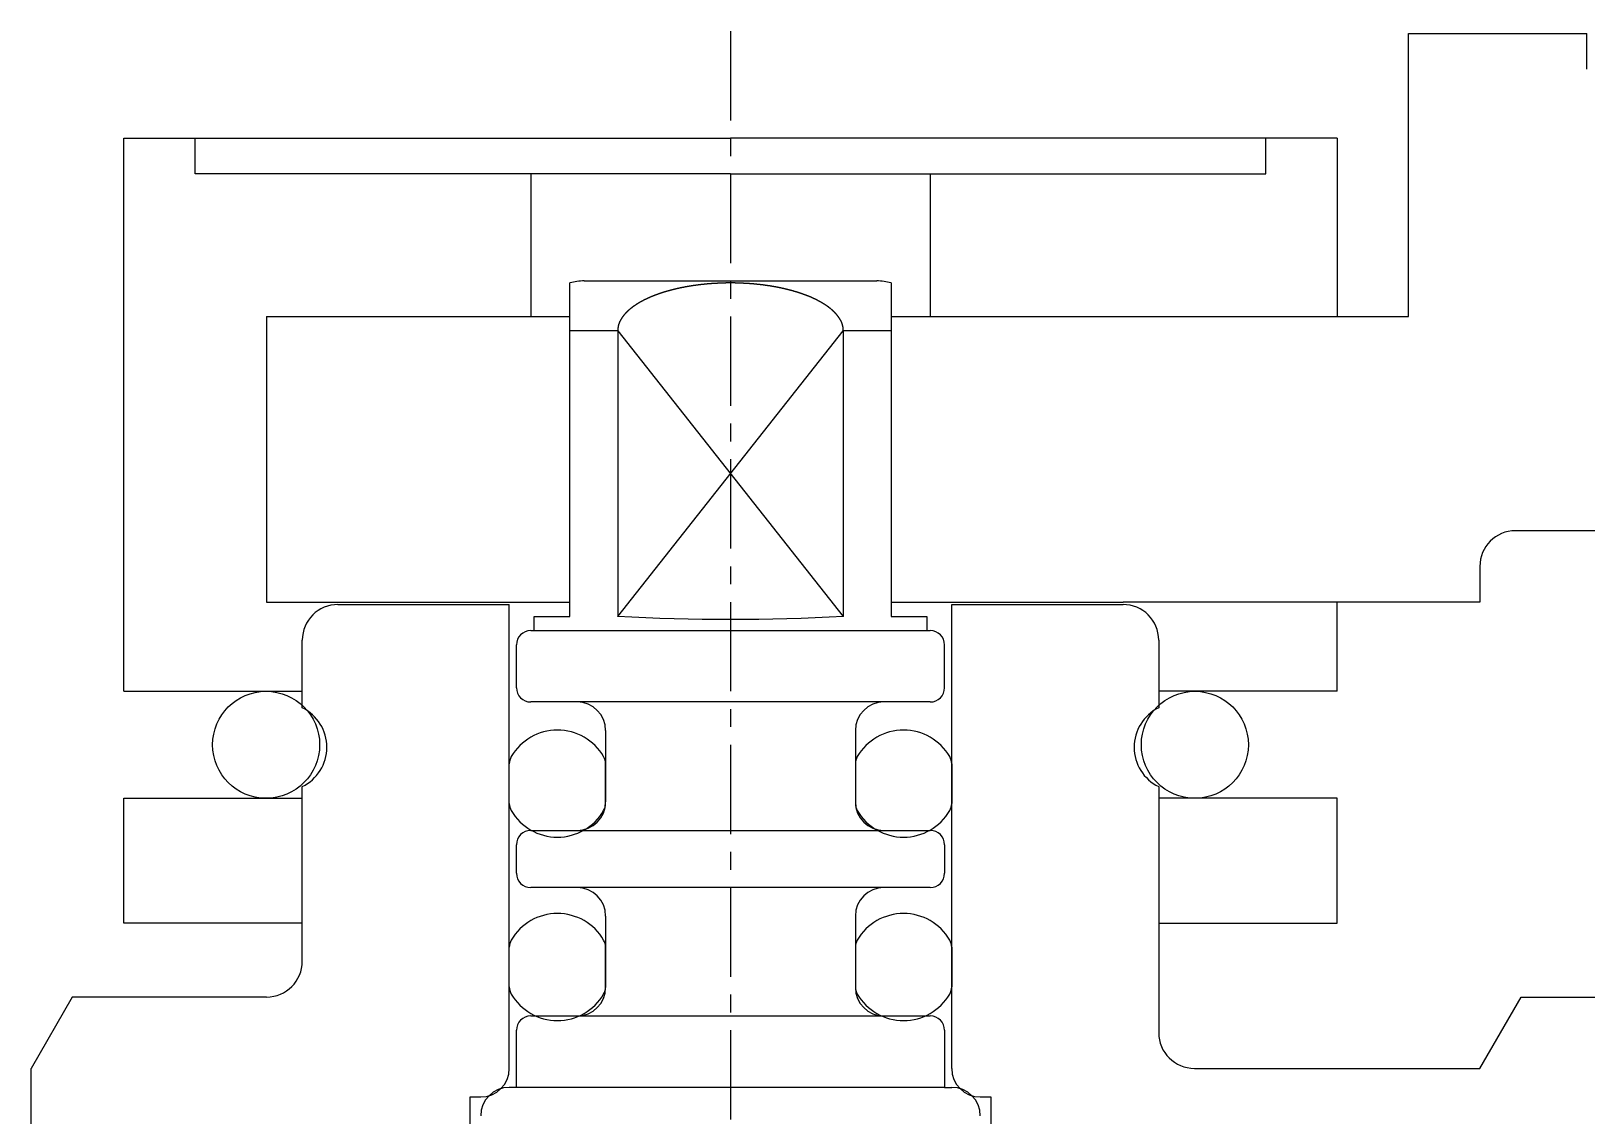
# Model space of a CAD drawing. Extents: x 123 to 185, y 94 to 233.
# Drawn here: x 142.53 to 164.33, y 160.69 to 175.89 of the extents above; entities that cross this region are included whole.
import ezdxf

# ---------------------------------------------------------------- set-up
doc = ezdxf.new("R2010")
doc.units = 0
doc.linetypes.add('CENTER', pattern=[2, 1.25, -0.25, 0.25, -0.25])
doc.layers.get('0').update_dxf_attribs({"linetype": 'CONTINUOUS'})
doc.layers.add('CENTER', color=1, linetype='CENTER')

msp = doc.modelspace()

# ---------------------------------------------------------------- linework, layer by layer
at = {"color": 7, "linetype": 'CONTINUOUS'}
for p, q in [((161.831, 171.89), (161.831, 175.856)), ((161.831, 175.856), (164.331, 175.856)), ((164.331, 175.356), (164.331, 175.856)), ((143.831, 166.64), (143.831, 174.39)), ((143.831, 174.39), (152.331, 174.39)), ((144.831, 173.89), (144.831, 174.39)), ((160.831, 174.39), (152.331, 174.39)), ((159.831, 173.89), (159.831, 174.39)), ((160.831, 174.39), (160.831, 171.89)), ((152.331, 173.89), (144.831, 173.89)), ((149.531, 173.89), (149.531, 171.89)), ((152.331, 173.89), (159.831, 173.89)), ((155.131, 173.89), (155.131, 171.89)), ((150.081, 171.69), (150.081, 172.361)), ((150.281, 172.39), (154.381, 172.39)), ((154.581, 172.361), (154.581, 171.69)), ((145.831, 171.89), (145.831, 167.89)), ((145.831, 171.89), (150.081, 171.89)), ((154.581, 171.89), (161.831, 171.89)), ((150.081, 167.69), (150.081, 171.69)), ((150.75, 171.69), (150.081, 171.69)), ((150.75, 171.69), (153.912, 167.69)), ((150.75, 167.69), (153.912, 171.69)), ((150.75, 171.69), (150.75, 167.69)), ((153.912, 171.69), (153.912, 167.69)), ((154.581, 171.69), (153.912, 171.69)), ((154.581, 171.69), (154.581, 167.69)), ((177.331, 168.89), (163.331, 168.89)), ((162.831, 168.39), (162.831, 167.89)), ((145.831, 167.89), (146.831, 167.89)), ((146.831, 167.89), (150.081, 167.89)), ((154.581, 167.89), (157.831, 167.89)), ((162.831, 167.89), (157.831, 167.89)), ((160.831, 166.64), (160.831, 167.89)), ((146.831, 167.856), (149.231, 167.856)), ((149.231, 161.356), (149.231, 167.856)), ((149.581, 167.69), (150.081, 167.69)), ((149.581, 167.49), (149.581, 167.69)), ((154.581, 167.69), (155.081, 167.69)), ((155.081, 167.69), (155.081, 167.49)), ((155.431, 161.356), (155.431, 167.856)), ((155.431, 167.856), (157.831, 167.856)), ((149.531, 167.49), (150.347, 167.49)), ((150.347, 167.49), (154.315, 167.49)), ((154.315, 167.49), (155.081, 167.49)), ((155.081, 167.49), (155.131, 167.49)), ((146.331, 166.408), (146.331, 167.356)), ((149.331, 166.69), (149.331, 167.29)), ((155.331, 166.69), (155.331, 167.29)), ((158.331, 167.356), (158.331, 166.408)), ((143.831, 166.64), (146.331, 166.64)), ((160.831, 166.64), (158.331, 166.64)), ((150.181, 166.49), (149.531, 166.49)), ((154.481, 166.49), (150.181, 166.49)), ((155.131, 166.49), (154.481, 166.49)), ((150.581, 166.09), (150.581, 165.09)), ((154.081, 166.09), (154.081, 165.09)), ((149.231, 165.068), (149.231, 165.623)), ((150.581, 165.068), (150.581, 165.623)), ((154.081, 165.623), (154.081, 165.068)), ((155.431, 165.623), (155.431, 165.068)), ((146.331, 162.856), (146.331, 165.303)), ((158.331, 165.303), (158.331, 161.856)), ((143.831, 163.39), (143.831, 165.14)), ((143.831, 165.14), (146.331, 165.14)), ((160.831, 165.14), (158.331, 165.14)), ((160.831, 163.39), (160.831, 165.14)), ((149.531, 164.69), (150.181, 164.69)), ((150.181, 164.69), (154.481, 164.69)), ((154.481, 164.69), (155.131, 164.69)), ((149.331, 164.09), (149.331, 164.49)), ((155.331, 164.49), (155.331, 164.09)), ((150.181, 163.89), (149.531, 163.89)), ((154.481, 163.89), (150.181, 163.89)), ((155.131, 163.89), (154.481, 163.89)), ((146.331, 163.39), (143.831, 163.39)), ((150.581, 163.49), (150.581, 162.49)), ((154.081, 163.49), (154.081, 162.49)), ((158.331, 163.39), (160.831, 163.39)), ((149.231, 162.498), (149.231, 163.053)), ((150.581, 162.498), (150.581, 163.053)), ((154.081, 163.053), (154.081, 162.498)), ((155.431, 163.053), (155.431, 162.498)), ((143.108, 162.356), (142.531, 161.356)), ((145.831, 162.356), (143.108, 162.356)), ((162.831, 161.356), (163.408, 162.356)), ((163.408, 162.356), (167.531, 162.356)), ((149.531, 162.09), (150.181, 162.09)), ((150.181, 162.09), (154.481, 162.09)), ((154.481, 162.09), (155.131, 162.09)), ((149.331, 161.09), (149.331, 161.89)), ((155.331, 161.89), (155.331, 161.09)), ((142.531, 159.362), (142.531, 161.356)), ((158.831, 161.356), (162.831, 161.356)), ((148.681, 157.856), (148.681, 160.956)), ((148.681, 160.956), (148.831, 160.956)), ((149.331, 161.09), (149.231, 161.09)), ((155.331, 161.09), (149.331, 161.09)), ((155.331, 161.09), (155.431, 161.09)), ((155.831, 160.956), (155.981, 160.956)), ((155.981, 160.956), (155.981, 157.856))]:
    msp.add_line(p, q, dxfattribs=at)
at = {"color": 7}
msp.add_polyline3d([(153.913, 171.69, 0), (153.913, 171.693, 0), (153.912, 171.696, 0), (153.912, 171.698, 0), (153.912, 171.701, 0), (153.912, 171.704, 0), (153.912, 171.706, 0), (153.912, 171.709, 0), (153.912, 171.712, 0), (153.912, 171.714, 0), (153.912, 171.717, 0), (153.911, 171.72, 0), (153.911, 171.722, 0), (153.911, 171.725, 0), (153.911, 171.728, 0), (153.91, 171.73, 0), (153.91, 171.733, 0), (153.909, 171.736, 0), (153.909, 171.738, 0), (153.908, 171.741, 0), (153.908, 171.743, 0), (153.907, 171.746, 0), (153.906, 171.749, 0), (153.906, 171.751, 0), (153.905, 171.754, 0), (153.905, 171.757, 0), (153.904, 171.759, 0), (153.904, 171.762, 0), (153.903, 171.764, 0), (153.902, 171.767, 0), (153.902, 171.77, 0), (153.901, 171.772, 0), (153.901, 171.775, 0), (153.9, 171.777, 0), (153.899, 171.78, 0), (153.898, 171.783, 0), (153.898, 171.785, 0), (153.897, 171.788, 0), (153.896, 171.79, 0), (153.895, 171.793, 0), (153.894, 171.795, 0), (153.893, 171.798, 0), (153.892, 171.8, 0), (153.892, 171.803, 0), (153.891, 171.805, 0), (153.89, 171.808, 0), (153.888, 171.81, 0), (153.887, 171.813, 0), (153.886, 171.815, 0), (153.885, 171.818, 0), (153.884, 171.82, 0), (153.883, 171.823, 0), (153.882, 171.825, 0), (153.88, 171.827, 0), (153.879, 171.83, 0), (153.878, 171.832, 0), (153.877, 171.834, 0), (153.875, 171.837, 0), (153.874, 171.839, 0), (153.873, 171.841, 0), (153.871, 171.844, 0), (153.87, 171.846, 0), (153.869, 171.848, 0), (153.867, 171.851, 0), (153.866, 171.853, 0), (153.864, 171.855, 0), (153.863, 171.857, 0), (153.861, 171.86, 0), (153.86, 171.862, 0), (153.859, 171.864, 0), (153.857, 171.866, 0), (153.856, 171.869, 0), (153.854, 171.871, 0), (153.853, 171.873, 0), (153.851, 171.875, 0), (153.849, 171.878, 0), (153.848, 171.88, 0), (153.846, 171.882, 0), (153.845, 171.884, 0), (153.843, 171.886, 0), (153.842, 171.888, 0), (153.84, 171.891, 0), (153.838, 171.893, 0), (153.837, 171.895, 0), (153.835, 171.897, 0), (153.834, 171.899, 0), (153.832, 171.901, 0), (153.83, 171.903, 0), (153.829, 171.905, 0), (153.827, 171.907, 0), (153.825, 171.91, 0), (153.824, 171.912, 0), (153.822, 171.914, 0), (153.82, 171.916, 0), (153.818, 171.918, 0), (153.817, 171.92, 0), (153.815, 171.922, 0), (153.813, 171.924, 0), (153.811, 171.926, 0), (153.81, 171.928, 0), (153.808, 171.93, 0), (153.806, 171.932, 0), (153.804, 171.934, 0), (153.802, 171.936, 0), (153.801, 171.938, 0), (153.799, 171.94, 0), (153.797, 171.942, 0), (153.795, 171.944, 0), (153.793, 171.946, 0), (153.791, 171.948, 0), (153.79, 171.95, 0), (153.788, 171.951, 0), (153.786, 171.953, 0), (153.784, 171.955, 0), (153.782, 171.957, 0), (153.78, 171.959, 0), (153.778, 171.961, 0), (153.776, 171.963, 0), (153.774, 171.965, 0), (153.772, 171.966, 0), (153.77, 171.968, 0), (153.768, 171.97, 0), (153.766, 171.972, 0), (153.765, 171.974, 0), (153.763, 171.976, 0), (153.761, 171.977, 0), (153.759, 171.979, 0), (153.757, 171.981, 0), (153.755, 171.983, 0), (153.753, 171.984, 0), (153.75, 171.986, 0), (153.748, 171.988, 0), (153.746, 171.99, 0), (153.744, 171.991, 0), (153.742, 171.993, 0), (153.74, 171.995, 0), (153.738, 171.997, 0), (153.736, 171.998, 0), (153.734, 172, 0), (153.732, 172.002, 0), (153.73, 172.003, 0), (153.728, 172.005, 0), (153.726, 172.007, 0), (153.724, 172.008, 0), (153.721, 172.01, 0), (153.719, 172.012, 0), (153.717, 172.013, 0), (153.715, 172.015, 0), (153.713, 172.017, 0), (153.711, 172.018, 0), (153.709, 172.02, 0), (153.707, 172.021, 0), (153.704, 172.023, 0), (153.702, 172.025, 0), (153.7, 172.026, 0), (153.698, 172.028, 0), (153.696, 172.029, 0), (153.694, 172.031, 0), (153.691, 172.032, 0), (153.689, 172.034, 0), (153.687, 172.036, 0), (153.685, 172.037, 0), (153.683, 172.039, 0), (153.68, 172.04, 0), (153.678, 172.042, 0), (153.676, 172.043, 0), (153.674, 172.045, 0), (153.672, 172.046, 0), (153.669, 172.048, 0), (153.667, 172.049, 0), (153.665, 172.051, 0), (153.663, 172.052, 0), (153.66, 172.054, 0), (153.658, 172.055, 0), (153.656, 172.057, 0), (153.654, 172.058, 0), (153.652, 172.06, 0), (153.649, 172.061, 0), (153.647, 172.062, 0), (153.645, 172.064, 0), (153.642, 172.065, 0), (153.64, 172.067, 0), (153.638, 172.068, 0), (153.636, 172.07, 0), (153.633, 172.071, 0), (153.631, 172.072, 0), (153.629, 172.074, 0), (153.627, 172.075, 0), (153.624, 172.077, 0), (153.622, 172.078, 0), (153.62, 172.079, 0), (153.617, 172.081, 0), (153.615, 172.082, 0), (153.613, 172.083, 0), (153.61, 172.085, 0), (153.608, 172.086, 0), (153.606, 172.087, 0), (153.603, 172.089, 0), (153.601, 172.09, 0), (153.599, 172.091, 0), (153.596, 172.093, 0), (153.594, 172.094, 0), (153.592, 172.095, 0), (153.589, 172.097, 0), (153.587, 172.098, 0), (153.585, 172.099, 0), (153.582, 172.101, 0), (153.58, 172.102, 0), (153.578, 172.103, 0), (153.575, 172.104, 0), (153.573, 172.106, 0), (153.571, 172.107, 0), (153.568, 172.108, 0), (153.566, 172.109, 0), (153.564, 172.111, 0), (153.561, 172.112, 0), (153.559, 172.113, 0), (153.556, 172.114, 0), (153.554, 172.116, 0), (153.552, 172.117, 0), (153.549, 172.118, 0), (153.547, 172.119, 0), (153.545, 172.121, 0), (153.542, 172.122, 0), (153.54, 172.123, 0), (153.537, 172.124, 0), (153.535, 172.125, 0), (153.533, 172.127, 0), (153.53, 172.128, 0), (153.528, 172.129, 0), (153.525, 172.13, 0), (153.523, 172.131, 0), (153.52, 172.132, 0), (153.518, 172.134, 0), (153.516, 172.135, 0), (153.513, 172.136, 0), (153.511, 172.137, 0), (153.508, 172.138, 0), (153.506, 172.139, 0), (153.504, 172.14, 0), (153.501, 172.142, 0), (153.499, 172.143, 0), (153.496, 172.144, 0), (153.494, 172.145, 0), (153.491, 172.146, 0), (153.489, 172.147, 0), (153.487, 172.148, 0), (153.484, 172.149, 0), (153.482, 172.151, 0), (153.479, 172.152, 0), (153.477, 172.153, 0), (153.474, 172.154, 0), (153.472, 172.155, 0), (153.469, 172.156, 0), (153.467, 172.157, 0), (153.465, 172.158, 0), (153.462, 172.159, 0), (153.46, 172.16, 0), (153.457, 172.161, 0), (153.455, 172.162, 0), (153.452, 172.163, 0), (153.45, 172.165, 0), (153.447, 172.166, 0), (153.445, 172.167, 0), (153.442, 172.168, 0), (153.44, 172.169, 0), (153.437, 172.17, 0), (153.435, 172.171, 0), (153.432, 172.172, 0), (153.43, 172.173, 0), (153.427, 172.174, 0), (153.425, 172.175, 0), (153.423, 172.176, 0), (153.42, 172.177, 0), (153.418, 172.178, 0), (153.415, 172.179, 0), (153.413, 172.18, 0), (153.41, 172.181, 0), (153.408, 172.182, 0), (153.405, 172.183, 0), (153.403, 172.184, 0), (153.4, 172.185, 0), (153.398, 172.186, 0), (153.395, 172.187, 0), (153.393, 172.188, 0), (153.39, 172.189, 0), (153.388, 172.189, 0), (153.385, 172.19, 0), (153.383, 172.191, 0), (153.38, 172.192, 0), (153.378, 172.193, 0), (153.375, 172.194, 0), (153.373, 172.195, 0), (153.37, 172.196, 0), (153.368, 172.197, 0), (153.365, 172.198, 0), (153.363, 172.199, 0), (153.36, 172.2, 0), (153.357, 172.201, 0), (153.355, 172.202, 0), (153.352, 172.202, 0), (153.35, 172.203, 0), (153.347, 172.204, 0), (153.345, 172.205, 0), (153.342, 172.206, 0), (153.34, 172.207, 0), (153.337, 172.208, 0), (153.335, 172.209, 0), (153.332, 172.21, 0), (153.33, 172.21, 0), (153.327, 172.211, 0), (153.325, 172.212, 0), (153.322, 172.213, 0), (153.32, 172.214, 0), (153.317, 172.215, 0), (153.314, 172.216, 0), (153.312, 172.217, 0), (153.309, 172.217, 0), (153.307, 172.218, 0), (153.304, 172.219, 0), (153.302, 172.22, 0), (153.299, 172.221, 0), (153.297, 172.222, 0), (153.294, 172.222, 0), (153.292, 172.223, 0), (153.289, 172.224, 0), (153.286, 172.225, 0), (153.284, 172.226, 0), (153.281, 172.227, 0), (153.279, 172.227, 0), (153.276, 172.228, 0), (153.274, 172.229, 0), (153.271, 172.23, 0), (153.269, 172.231, 0), (153.266, 172.231, 0), (153.264, 172.232, 0), (153.261, 172.233, 0), (153.258, 172.234, 0), (153.256, 172.235, 0), (153.253, 172.235, 0), (153.251, 172.236, 0), (153.248, 172.237, 0), (153.246, 172.238, 0), (153.243, 172.238, 0), (153.24, 172.239, 0), (153.238, 172.24, 0), (153.235, 172.241, 0), (153.233, 172.241, 0), (153.23, 172.242, 0), (153.228, 172.243, 0), (153.225, 172.244, 0), (153.222, 172.244, 0), (153.22, 172.245, 0), (153.217, 172.246, 0), (153.215, 172.247, 0), (153.212, 172.247, 0), (153.21, 172.248, 0), (153.207, 172.249, 0), (153.204, 172.25, 0), (153.202, 172.25, 0), (153.199, 172.251, 0), (153.197, 172.252, 0), (153.194, 172.252, 0), (153.192, 172.253, 0), (153.189, 172.254, 0), (153.186, 172.255, 0), (153.184, 172.255, 0), (153.181, 172.256, 0), (153.179, 172.257, 0), (153.176, 172.257, 0), (153.173, 172.258, 0), (153.171, 172.259, 0), (153.168, 172.259, 0), (153.166, 172.26, 0), (153.163, 172.261, 0), (153.16, 172.261, 0), (153.158, 172.262, 0), (153.155, 172.263, 0), (153.153, 172.263, 0), (153.15, 172.264, 0), (153.147, 172.265, 0), (153.145, 172.265, 0), (153.142, 172.266, 0), (153.14, 172.267, 0), (153.137, 172.267, 0), (153.135, 172.268, 0), (153.132, 172.269, 0), (153.129, 172.269, 0), (153.127, 172.27, 0), (153.124, 172.271, 0), (153.122, 172.271, 0), (153.119, 172.272, 0), (153.116, 172.273, 0), (153.114, 172.273, 0), (153.111, 172.274, 0), (153.108, 172.274, 0), (153.106, 172.275, 0), (153.103, 172.276, 0), (153.101, 172.276, 0), (153.098, 172.277, 0), (153.095, 172.278, 0), (153.093, 172.278, 0), (153.09, 172.279, 0), (153.088, 172.279, 0), (153.085, 172.28, 0), (153.082, 172.281, 0), (153.08, 172.281, 0), (153.077, 172.282, 0), (153.075, 172.282, 0), (153.072, 172.283, 0), (153.069, 172.284, 0), (153.067, 172.284, 0), (153.064, 172.285, 0), (153.062, 172.285, 0), (153.059, 172.286, 0), (153.056, 172.286, 0), (153.054, 172.287, 0), (153.051, 172.288, 0), (153.048, 172.288, 0), (153.046, 172.289, 0), (153.043, 172.289, 0), (153.041, 172.29, 0), (153.038, 172.29, 0), (153.035, 172.291, 0), (153.033, 172.292, 0), (153.03, 172.292, 0), (153.027, 172.293, 0), (153.025, 172.293, 0), (153.022, 172.294, 0), (153.02, 172.294, 0), (153.017, 172.295, 0), (153.014, 172.295, 0), (153.012, 172.296, 0), (153.009, 172.296, 0), (153.006, 172.297, 0), (153.004, 172.297, 0), (153.001, 172.298, 0), (152.999, 172.298, 0), (152.996, 172.299, 0), (152.993, 172.299, 0), (152.991, 172.3, 0), (152.988, 172.301, 0), (152.985, 172.301, 0), (152.983, 172.302, 0), (152.98, 172.302, 0), (152.978, 172.303, 0), (152.975, 172.303, 0), (152.972, 172.304, 0), (152.97, 172.304, 0), (152.967, 172.305, 0), (152.964, 172.305, 0), (152.962, 172.305, 0), (152.959, 172.306, 0), (152.956, 172.306, 0), (152.954, 172.307, 0), (152.951, 172.307, 0), (152.949, 172.308, 0), (152.946, 172.308, 0), (152.943, 172.309, 0), (152.941, 172.309, 0), (152.938, 172.31, 0), (152.935, 172.31, 0), (152.933, 172.311, 0), (152.93, 172.311, 0), (152.927, 172.312, 0), (152.925, 172.312, 0), (152.922, 172.313, 0), (152.92, 172.313, 0), (152.917, 172.313, 0), (152.914, 172.314, 0), (152.912, 172.314, 0), (152.909, 172.315, 0), (152.906, 172.315, 0), (152.904, 172.316, 0), (152.901, 172.316, 0), (152.898, 172.316, 0), (152.896, 172.317, 0), (152.893, 172.317, 0), (152.89, 172.318, 0), (152.888, 172.318, 0), (152.885, 172.319, 0), (152.883, 172.319, 0), (152.88, 172.319, 0), (152.877, 172.32, 0), (152.875, 172.32, 0), (152.872, 172.321, 0), (152.869, 172.321, 0), (152.867, 172.321, 0), (152.864, 172.322, 0), (152.861, 172.322, 0), (152.859, 172.323, 0), (152.856, 172.323, 0), (152.853, 172.323, 0), (152.851, 172.324, 0), (152.848, 172.324, 0), (152.845, 172.325, 0), (152.843, 172.325, 0), (152.84, 172.325, 0), (152.838, 172.326, 0), (152.835, 172.326, 0), (152.832, 172.327, 0), (152.83, 172.327, 0), (152.827, 172.327, 0), (152.824, 172.328, 0), (152.822, 172.328, 0), (152.819, 172.328, 0), (152.816, 172.329, 0), (152.814, 172.329, 0), (152.811, 172.329, 0), (152.808, 172.33, 0), (152.806, 172.33, 0), (152.803, 172.331, 0), (152.8, 172.331, 0), (152.798, 172.331, 0), (152.795, 172.332, 0), (152.792, 172.332, 0), (152.79, 172.332, 0), (152.787, 172.333, 0), (152.784, 172.333, 0), (152.782, 172.333, 0), (152.779, 172.334, 0), (152.776, 172.334, 0), (152.774, 172.334, 0), (152.771, 172.335, 0), (152.768, 172.335, 0), (152.766, 172.335, 0), (152.763, 172.336, 0), (152.76, 172.336, 0), (152.758, 172.336, 0), (152.755, 172.337, 0), (152.753, 172.337, 0), (152.75, 172.337, 0), (152.747, 172.337, 0), (152.745, 172.338, 0), (152.742, 172.338, 0), (152.739, 172.338, 0), (152.737, 172.339, 0), (152.734, 172.339, 0), (152.731, 172.339, 0), (152.729, 172.34, 0), (152.726, 172.34, 0), (152.723, 172.34, 0), (152.721, 172.34, 0), (152.718, 172.341, 0), (152.715, 172.341, 0), (152.713, 172.341, 0), (152.71, 172.342, 0), (152.707, 172.342, 0), (152.705, 172.342, 0), (152.702, 172.342, 0), (152.699, 172.343, 0), (152.697, 172.343, 0), (152.694, 172.343, 0), (152.691, 172.343, 0), (152.689, 172.344, 0), (152.686, 172.344, 0), (152.683, 172.344, 0), (152.681, 172.345, 0), (152.678, 172.345, 0), (152.675, 172.345, 0), (152.673, 172.345, 0), (152.67, 172.346, 0), (152.667, 172.346, 0), (152.665, 172.346, 0), (152.662, 172.346, 0), (152.659, 172.347, 0), (152.657, 172.347, 0), (152.654, 172.347, 0), (152.651, 172.347, 0), (152.649, 172.347, 0), (152.646, 172.348, 0), (152.643, 172.348, 0), (152.641, 172.348, 0), (152.638, 172.348, 0), (152.635, 172.349, 0), (152.633, 172.349, 0), (152.63, 172.349, 0), (152.627, 172.349, 0), (152.625, 172.349, 0), (152.622, 172.35, 0), (152.619, 172.35, 0), (152.617, 172.35, 0), (152.614, 172.35, 0), (152.611, 172.35, 0), (152.609, 172.351, 0), (152.606, 172.351, 0), (152.603, 172.351, 0), (152.601, 172.351, 0), (152.598, 172.351, 0), (152.595, 172.352, 0), (152.593, 172.352, 0), (152.59, 172.352, 0), (152.587, 172.352, 0), (152.584, 172.352, 0), (152.582, 172.353, 0), (152.579, 172.353, 0), (152.576, 172.353, 0), (152.574, 172.353, 0), (152.571, 172.353, 0), (152.568, 172.354, 0), (152.566, 172.354, 0), (152.563, 172.354, 0), (152.56, 172.354, 0), (152.558, 172.354, 0), (152.555, 172.354, 0), (152.552, 172.355, 0), (152.55, 172.355, 0), (152.547, 172.355, 0), (152.544, 172.355, 0), (152.542, 172.355, 0), (152.539, 172.355, 0), (152.536, 172.355, 0), (152.534, 172.356, 0), (152.531, 172.356, 0), (152.528, 172.356, 0), (152.526, 172.356, 0), (152.523, 172.356, 0), (152.52, 172.356, 0), (152.518, 172.356, 0), (152.515, 172.357, 0), (152.512, 172.357, 0), (152.51, 172.357, 0), (152.507, 172.357, 0), (152.504, 172.357, 0), (152.502, 172.357, 0), (152.499, 172.357, 0), (152.496, 172.357, 0), (152.494, 172.358, 0), (152.491, 172.358, 0), (152.488, 172.358, 0), (152.486, 172.358, 0), (152.483, 172.358, 0), (152.48, 172.358, 0), (152.478, 172.358, 0), (152.475, 172.358, 0), (152.472, 172.358, 0), (152.469, 172.359, 0), (152.467, 172.359, 0), (152.464, 172.359, 0), (152.461, 172.359, 0), (152.459, 172.359, 0), (152.456, 172.359, 0), (152.453, 172.359, 0), (152.451, 172.359, 0), (152.448, 172.359, 0), (152.445, 172.359, 0), (152.443, 172.359, 0), (152.44, 172.36, 0), (152.437, 172.36, 0), (152.435, 172.36, 0), (152.432, 172.36, 0), (152.429, 172.36, 0), (152.427, 172.36, 0), (152.424, 172.36, 0), (152.421, 172.36, 0), (152.419, 172.36, 0), (152.416, 172.36, 0), (152.413, 172.36, 0), (152.411, 172.36, 0), (152.408, 172.36, 0), (152.405, 172.36, 0), (152.403, 172.36, 0), (152.4, 172.36, 0), (152.397, 172.361, 0), (152.395, 172.361, 0), (152.392, 172.361, 0), (152.389, 172.361, 0), (152.386, 172.361, 0), (152.384, 172.361, 0), (152.381, 172.361, 0), (152.378, 172.361, 0), (152.376, 172.361, 0), (152.373, 172.361, 0), (152.37, 172.361, 0), (152.368, 172.361, 0), (152.365, 172.361, 0), (152.362, 172.361, 0), (152.36, 172.361, 0), (152.357, 172.361, 0), (152.354, 172.361, 0), (152.352, 172.361, 0), (152.349, 172.361, 0), (152.346, 172.361, 0), (152.344, 172.361, 0), (152.341, 172.361, 0), (152.338, 172.361, 0), (152.336, 172.361, 0), (152.333, 172.361, 0), (152.33, 172.361, 0), (152.328, 172.361, 0), (152.325, 172.361, 0), (152.322, 172.361, 0), (152.32, 172.361, 0), (152.317, 172.361, 0), (152.314, 172.361, 0), (152.311, 172.361, 0), (152.309, 172.361, 0), (152.306, 172.361, 0), (152.303, 172.361, 0), (152.301, 172.361, 0), (152.298, 172.361, 0), (152.295, 172.361, 0), (152.293, 172.361, 0), (152.29, 172.361, 0), (152.287, 172.361, 0), (152.285, 172.361, 0), (152.282, 172.361, 0), (152.279, 172.361, 0), (152.277, 172.361, 0), (152.274, 172.361, 0), (152.271, 172.361, 0), (152.269, 172.361, 0), (152.266, 172.361, 0), (152.263, 172.36, 0), (152.261, 172.36, 0), (152.258, 172.36, 0), (152.255, 172.36, 0), (152.253, 172.36, 0), (152.25, 172.36, 0), (152.247, 172.36, 0), (152.245, 172.36, 0), (152.242, 172.36, 0), (152.239, 172.36, 0), (152.236, 172.36, 0), (152.234, 172.36, 0), (152.231, 172.36, 0), (152.228, 172.36, 0), (152.226, 172.36, 0), (152.223, 172.36, 0), (152.22, 172.359, 0), (152.218, 172.359, 0), (152.215, 172.359, 0), (152.212, 172.359, 0), (152.21, 172.359, 0), (152.207, 172.359, 0), (152.204, 172.359, 0), (152.202, 172.359, 0), (152.199, 172.359, 0), (152.196, 172.359, 0), (152.194, 172.359, 0), (152.191, 172.358, 0), (152.188, 172.358, 0), (152.186, 172.358, 0), (152.183, 172.358, 0), (152.18, 172.358, 0), (152.178, 172.358, 0), (152.175, 172.358, 0), (152.172, 172.358, 0), (152.17, 172.358, 0), (152.167, 172.357, 0), (152.164, 172.357, 0), (152.162, 172.357, 0), (152.159, 172.357, 0), (152.156, 172.357, 0), (152.154, 172.357, 0), (152.151, 172.357, 0), (152.148, 172.357, 0), (152.145, 172.356, 0), (152.143, 172.356, 0), (152.14, 172.356, 0), (152.137, 172.356, 0), (152.135, 172.356, 0), (152.132, 172.356, 0), (152.129, 172.356, 0), (152.127, 172.355, 0), (152.124, 172.355, 0), (152.121, 172.355, 0), (152.119, 172.355, 0), (152.116, 172.355, 0), (152.113, 172.355, 0), (152.111, 172.355, 0), (152.108, 172.354, 0), (152.105, 172.354, 0), (152.103, 172.354, 0), (152.1, 172.354, 0), (152.097, 172.354, 0), (152.095, 172.354, 0), (152.092, 172.353, 0), (152.089, 172.353, 0), (152.087, 172.353, 0), (152.084, 172.353, 0), (152.081, 172.353, 0), (152.079, 172.352, 0), (152.076, 172.352, 0), (152.073, 172.352, 0), (152.071, 172.352, 0), (152.068, 172.352, 0), (152.065, 172.352, 0), (152.063, 172.351, 0), (152.06, 172.351, 0), (152.057, 172.351, 0), (152.055, 172.351, 0), (152.052, 172.351, 0), (152.049, 172.35, 0), (152.047, 172.35, 0), (152.044, 172.35, 0), (152.041, 172.35, 0), (152.039, 172.349, 0), (152.036, 172.349, 0), (152.033, 172.349, 0), (152.031, 172.349, 0), (152.028, 172.349, 0), (152.025, 172.348, 0), (152.023, 172.348, 0), (152.02, 172.348, 0), (152.017, 172.348, 0), (152.015, 172.347, 0), (152.012, 172.347, 0), (152.009, 172.347, 0), (152.007, 172.347, 0), (152.004, 172.347, 0), (152.001, 172.346, 0), (151.999, 172.346, 0), (151.996, 172.346, 0), (151.993, 172.346, 0), (151.991, 172.345, 0), (151.988, 172.345, 0), (151.985, 172.345, 0), (151.983, 172.345, 0), (151.98, 172.344, 0), (151.977, 172.344, 0), (151.975, 172.344, 0), (151.972, 172.344, 0), (151.969, 172.343, 0), (151.967, 172.343, 0), (151.964, 172.343, 0), (151.961, 172.342, 0), (151.959, 172.342, 0), (151.956, 172.342, 0), (151.953, 172.342, 0), (151.951, 172.341, 0), (151.948, 172.341, 0), (151.945, 172.341, 0), (151.943, 172.34, 0), (151.94, 172.34, 0), (151.937, 172.34, 0), (151.935, 172.34, 0), (151.932, 172.339, 0), (151.929, 172.339, 0), (151.927, 172.339, 0), (151.924, 172.338, 0), (151.921, 172.338, 0), (151.919, 172.338, 0), (151.916, 172.338, 0), (151.913, 172.337, 0), (151.911, 172.337, 0), (151.908, 172.337, 0), (151.905, 172.336, 0), (151.903, 172.336, 0), (151.9, 172.336, 0), (151.897, 172.335, 0), (151.895, 172.335, 0), (151.892, 172.335, 0), (151.889, 172.334, 0), (151.887, 172.334, 0), (151.884, 172.334, 0), (151.881, 172.333, 0), (151.879, 172.333, 0), (151.876, 172.333, 0), (151.873, 172.332, 0), (151.871, 172.332, 0), (151.868, 172.332, 0), (151.865, 172.331, 0), (151.863, 172.331, 0), (151.86, 172.331, 0), (151.857, 172.33, 0), (151.855, 172.33, 0), (151.852, 172.33, 0), (151.849, 172.329, 0), (151.847, 172.329, 0), (151.844, 172.328, 0), (151.842, 172.328, 0), (151.839, 172.328, 0), (151.836, 172.327, 0), (151.834, 172.327, 0), (151.831, 172.327, 0), (151.828, 172.326, 0), (151.826, 172.326, 0), (151.823, 172.325, 0), (151.82, 172.325, 0), (151.818, 172.325, 0), (151.815, 172.324, 0), (151.812, 172.324, 0), (151.81, 172.324, 0), (151.807, 172.323, 0), (151.804, 172.323, 0), (151.802, 172.322, 0), (151.799, 172.322, 0), (151.796, 172.322, 0), (151.794, 172.321, 0), (151.791, 172.321, 0), (151.789, 172.32, 0), (151.786, 172.32, 0), (151.783, 172.319, 0), (151.781, 172.319, 0), (151.778, 172.319, 0), (151.775, 172.318, 0), (151.773, 172.318, 0), (151.77, 172.317, 0), (151.767, 172.317, 0), (151.765, 172.317, 0), (151.762, 172.316, 0), (151.759, 172.316, 0), (151.757, 172.315, 0), (151.754, 172.315, 0), (151.752, 172.314, 0), (151.749, 172.314, 0), (151.746, 172.313, 0), (151.744, 172.313, 0), (151.741, 172.313, 0), (151.738, 172.312, 0), (151.736, 172.312, 0), (151.733, 172.311, 0), (151.73, 172.311, 0), (151.728, 172.31, 0), (151.725, 172.31, 0), (151.722, 172.309, 0), (151.72, 172.309, 0), (151.717, 172.308, 0), (151.715, 172.308, 0), (151.712, 172.307, 0), (151.709, 172.307, 0), (151.707, 172.307, 0), (151.704, 172.306, 0), (151.701, 172.306, 0), (151.699, 172.305, 0), (151.696, 172.305, 0), (151.693, 172.304, 0), (151.691, 172.304, 0), (151.688, 172.303, 0), (151.686, 172.303, 0), (151.683, 172.302, 0), (151.68, 172.302, 0), (151.678, 172.301, 0), (151.675, 172.301, 0), (151.672, 172.3, 0), (151.67, 172.3, 0), (151.667, 172.299, 0), (151.665, 172.299, 0), (151.662, 172.298, 0), (151.659, 172.297, 0), (151.657, 172.297, 0), (151.654, 172.296, 0), (151.651, 172.296, 0), (151.649, 172.295, 0), (151.646, 172.295, 0), (151.644, 172.294, 0), (151.641, 172.294, 0), (151.638, 172.293, 0), (151.636, 172.293, 0), (151.633, 172.292, 0), (151.63, 172.292, 0), (151.628, 172.291, 0), (151.625, 172.29, 0), (151.623, 172.29, 0), (151.62, 172.289, 0), (151.617, 172.289, 0), (151.615, 172.288, 0), (151.612, 172.288, 0), (151.609, 172.287, 0), (151.607, 172.287, 0), (151.604, 172.286, 0), (151.602, 172.285, 0), (151.599, 172.285, 0), (151.596, 172.284, 0), (151.594, 172.284, 0), (151.591, 172.283, 0), (151.589, 172.282, 0), (151.586, 172.282, 0), (151.583, 172.281, 0), (151.581, 172.281, 0), (151.578, 172.28, 0), (151.575, 172.279, 0), (151.573, 172.279, 0), (151.57, 172.278, 0), (151.568, 172.278, 0), (151.565, 172.277, 0), (151.562, 172.276, 0), (151.56, 172.276, 0), (151.557, 172.275, 0), (151.555, 172.275, 0), (151.552, 172.274, 0), (151.549, 172.273, 0), (151.547, 172.273, 0), (151.544, 172.272, 0), (151.542, 172.271, 0), (151.539, 172.271, 0), (151.536, 172.27, 0), (151.534, 172.269, 0), (151.531, 172.269, 0), (151.529, 172.268, 0), (151.526, 172.268, 0), (151.523, 172.267, 0), (151.521, 172.266, 0), (151.518, 172.266, 0), (151.516, 172.265, 0), (151.513, 172.264, 0), (151.51, 172.264, 0), (151.508, 172.263, 0), (151.505, 172.262, 0), (151.503, 172.262, 0), (151.5, 172.261, 0), (151.497, 172.26, 0), (151.495, 172.26, 0), (151.492, 172.259, 0), (151.49, 172.258, 0), (151.487, 172.257, 0), (151.485, 172.257, 0), (151.482, 172.256, 0), (151.479, 172.255, 0), (151.477, 172.255, 0), (151.474, 172.254, 0), (151.472, 172.253, 0), (151.469, 172.253, 0), (151.466, 172.252, 0), (151.464, 172.251, 0), (151.461, 172.25, 0), (151.459, 172.25, 0), (151.456, 172.249, 0), (151.454, 172.248, 0), (151.451, 172.247, 0), (151.448, 172.247, 0), (151.446, 172.246, 0), (151.443, 172.245, 0), (151.441, 172.245, 0), (151.438, 172.244, 0), (151.436, 172.243, 0), (151.433, 172.242, 0), (151.43, 172.242, 0), (151.428, 172.241, 0), (151.425, 172.24, 0), (151.423, 172.239, 0), (151.42, 172.238, 0), (151.418, 172.238, 0), (151.415, 172.237, 0), (151.412, 172.236, 0), (151.41, 172.235, 0), (151.407, 172.235, 0), (151.405, 172.234, 0), (151.402, 172.233, 0), (151.4, 172.232, 0), (151.397, 172.231, 0), (151.394, 172.231, 0), (151.392, 172.23, 0), (151.389, 172.229, 0), (151.387, 172.228, 0), (151.384, 172.227, 0), (151.382, 172.227, 0), (151.379, 172.226, 0), (151.377, 172.225, 0), (151.374, 172.224, 0), (151.372, 172.223, 0), (151.369, 172.223, 0), (151.366, 172.222, 0), (151.364, 172.221, 0), (151.361, 172.22, 0), (151.359, 172.219, 0), (151.356, 172.218, 0), (151.354, 172.217, 0), (151.351, 172.217, 0), (151.349, 172.216, 0), (151.346, 172.215, 0), (151.344, 172.214, 0), (151.341, 172.213, 0), (151.338, 172.212, 0), (151.336, 172.211, 0), (151.333, 172.211, 0), (151.331, 172.21, 0), (151.328, 172.209, 0), (151.326, 172.208, 0), (151.323, 172.207, 0), (151.321, 172.206, 0), (151.318, 172.205, 0), (151.316, 172.204, 0), (151.313, 172.203, 0), (151.311, 172.203, 0), (151.308, 172.202, 0), (151.306, 172.201, 0), (151.303, 172.2, 0), (151.301, 172.199, 0), (151.298, 172.198, 0), (151.296, 172.197, 0), (151.293, 172.196, 0), (151.291, 172.195, 0), (151.288, 172.194, 0), (151.286, 172.193, 0), (151.283, 172.192, 0), (151.28, 172.191, 0), (151.278, 172.191, 0), (151.275, 172.19, 0), (151.273, 172.189, 0), (151.27, 172.188, 0), (151.268, 172.187, 0), (151.265, 172.186, 0), (151.263, 172.185, 0), (151.26, 172.184, 0), (151.258, 172.183, 0), (151.255, 172.182, 0), (151.253, 172.181, 0), (151.251, 172.18, 0), (151.248, 172.179, 0), (151.246, 172.178, 0), (151.243, 172.177, 0), (151.241, 172.176, 0), (151.238, 172.175, 0), (151.236, 172.174, 0), (151.233, 172.173, 0), (151.231, 172.172, 0), (151.228, 172.171, 0), (151.226, 172.17, 0), (151.223, 172.169, 0), (151.221, 172.168, 0), (151.218, 172.167, 0), (151.216, 172.166, 0), (151.213, 172.165, 0), (151.211, 172.164, 0), (151.208, 172.163, 0), (151.206, 172.161, 0), (151.203, 172.16, 0), (151.201, 172.159, 0), (151.199, 172.158, 0), (151.196, 172.157, 0), (151.194, 172.156, 0), (151.191, 172.155, 0), (151.189, 172.154, 0), (151.186, 172.153, 0), (151.184, 172.152, 0), (151.181, 172.151, 0), (151.179, 172.15, 0), (151.177, 172.148, 0), (151.174, 172.147, 0), (151.172, 172.146, 0), (151.169, 172.145, 0), (151.167, 172.144, 0), (151.164, 172.143, 0), (151.162, 172.142, 0), (151.16, 172.141, 0), (151.157, 172.139, 0), (151.155, 172.138, 0), (151.152, 172.137, 0), (151.15, 172.136, 0), (151.147, 172.135, 0), (151.145, 172.134, 0), (151.143, 172.133, 0), (151.14, 172.131, 0), (151.138, 172.13, 0), (151.135, 172.129, 0), (151.133, 172.128, 0), (151.131, 172.127, 0), (151.128, 172.125, 0), (151.126, 172.124, 0), (151.123, 172.123, 0), (151.121, 172.122, 0), (151.119, 172.121, 0), (151.116, 172.119, 0), (151.114, 172.118, 0), (151.111, 172.117, 0), (151.109, 172.116, 0), (151.107, 172.115, 0), (151.104, 172.113, 0), (151.102, 172.112, 0), (151.1, 172.111, 0), (151.097, 172.11, 0), (151.095, 172.108, 0), (151.092, 172.107, 0), (151.09, 172.106, 0), (151.088, 172.105, 0), (151.085, 172.103, 0), (151.083, 172.102, 0), (151.081, 172.101, 0), (151.078, 172.099, 0), (151.076, 172.098, 0), (151.074, 172.097, 0), (151.071, 172.096, 0), (151.069, 172.094, 0), (151.067, 172.093, 0), (151.064, 172.092, 0), (151.062, 172.09, 0), (151.06, 172.089, 0), (151.057, 172.088, 0), (151.055, 172.086, 0), (151.053, 172.085, 0), (151.05, 172.084, 0), (151.048, 172.082, 0), (151.046, 172.081, 0), (151.043, 172.079, 0), (151.041, 172.078, 0), (151.039, 172.077, 0), (151.037, 172.075, 0), (151.034, 172.074, 0), (151.032, 172.073, 0), (151.03, 172.071, 0), (151.027, 172.07, 0), (151.025, 172.068, 0), (151.023, 172.067, 0), (151.021, 172.065, 0), (151.018, 172.064, 0), (151.016, 172.063, 0), (151.014, 172.061, 0), (151.012, 172.06, 0), (151.009, 172.058, 0), (151.007, 172.057, 0), (151.005, 172.055, 0), (151.003, 172.054, 0), (151, 172.052, 0), (150.998, 172.051, 0), (150.996, 172.049, 0), (150.994, 172.048, 0), (150.991, 172.046, 0), (150.989, 172.045, 0), (150.987, 172.043, 0), (150.985, 172.042, 0), (150.983, 172.04, 0), (150.98, 172.039, 0), (150.978, 172.037, 0), (150.976, 172.036, 0), (150.974, 172.034, 0), (150.972, 172.033, 0), (150.969, 172.031, 0), (150.967, 172.029, 0), (150.965, 172.028, 0), (150.963, 172.026, 0), (150.961, 172.025, 0), (150.959, 172.023, 0), (150.956, 172.022, 0), (150.954, 172.02, 0), (150.952, 172.018, 0), (150.95, 172.017, 0), (150.948, 172.015, 0), (150.946, 172.013, 0), (150.944, 172.012, 0), (150.942, 172.01, 0), (150.939, 172.009, 0), (150.937, 172.007, 0), (150.935, 172.005, 0), (150.933, 172.004, 0), (150.931, 172.002, 0), (150.929, 172, 0), (150.927, 171.998, 0), (150.925, 171.997, 0), (150.923, 171.995, 0), (150.921, 171.993, 0), (150.919, 171.992, 0), (150.917, 171.99, 0), (150.915, 171.988, 0), (150.913, 171.986, 0), (150.911, 171.985, 0), (150.909, 171.983, 0), (150.907, 171.981, 0), (150.905, 171.979, 0), (150.903, 171.978, 0), (150.901, 171.976, 0), (150.899, 171.974, 0), (150.897, 171.972, 0), (150.895, 171.97, 0), (150.893, 171.969, 0), (150.891, 171.967, 0), (150.889, 171.965, 0), (150.887, 171.963, 0), (150.885, 171.961, 0), (150.883, 171.959, 0), (150.881, 171.957, 0), (150.879, 171.956, 0), (150.877, 171.954, 0), (150.875, 171.952, 0), (150.873, 171.95, 0), (150.872, 171.948, 0), (150.87, 171.946, 0), (150.868, 171.944, 0), (150.866, 171.942, 0), (150.864, 171.94, 0), (150.862, 171.938, 0), (150.86, 171.936, 0), (150.859, 171.934, 0), (150.857, 171.932, 0), (150.855, 171.93, 0), (150.853, 171.928, 0), (150.851, 171.926, 0), (150.85, 171.924, 0), (150.848, 171.922, 0), (150.846, 171.92, 0), (150.844, 171.918, 0), (150.843, 171.916, 0), (150.841, 171.914, 0), (150.839, 171.912, 0), (150.838, 171.91, 0), (150.836, 171.908, 0), (150.834, 171.906, 0), (150.833, 171.904, 0), (150.831, 171.902, 0), (150.829, 171.899, 0), (150.828, 171.897, 0), (150.826, 171.895, 0), (150.824, 171.893, 0), (150.823, 171.891, 0), (150.821, 171.889, 0), (150.82, 171.887, 0), (150.818, 171.884, 0), (150.816, 171.882, 0), (150.815, 171.88, 0), (150.813, 171.878, 0), (150.812, 171.876, 0), (150.81, 171.873, 0), (150.809, 171.871, 0), (150.807, 171.869, 0), (150.806, 171.867, 0), (150.804, 171.864, 0), (150.803, 171.862, 0), (150.802, 171.86, 0), (150.8, 171.858, 0), (150.799, 171.855, 0), (150.797, 171.853, 0), (150.796, 171.851, 0), (150.795, 171.849, 0), (150.793, 171.846, 0), (150.792, 171.844, 0), (150.791, 171.842, 0), (150.789, 171.839, 0), (150.788, 171.837, 0), (150.787, 171.834, 0), (150.785, 171.832, 0), (150.784, 171.83, 0), (150.783, 171.827, 0), (150.782, 171.825, 0), (150.781, 171.822, 0), (150.78, 171.82, 0), (150.778, 171.818, 0), (150.777, 171.815, 0), (150.776, 171.813, 0), (150.775, 171.81, 0), (150.774, 171.808, 0), (150.773, 171.805, 0), (150.772, 171.803, 0), (150.771, 171.8, 0), (150.77, 171.798, 0), (150.769, 171.795, 0), (150.768, 171.793, 0), (150.768, 171.79, 0), (150.767, 171.788, 0), (150.766, 171.785, 0), (150.765, 171.783, 0), (150.764, 171.78, 0), (150.764, 171.777, 0), (150.763, 171.775, 0), (150.762, 171.772, 0), (150.761, 171.77, 0), (150.761, 171.767, 0), (150.76, 171.764, 0), (150.759, 171.762, 0), (150.759, 171.759, 0), (150.758, 171.757, 0), (150.758, 171.754, 0), (150.757, 171.751, 0), (150.757, 171.749, 0), (150.756, 171.746, 0), (150.755, 171.744, 0), (150.755, 171.741, 0), (150.755, 171.738, 0), (150.754, 171.736, 0), (150.754, 171.733, 0), (150.753, 171.73, 0), (150.753, 171.728, 0), (150.753, 171.725, 0), (150.752, 171.722, 0), (150.752, 171.72, 0), (150.752, 171.717, 0), (150.752, 171.714, 0), (150.751, 171.712, 0), (150.751, 171.709, 0), (150.751, 171.706, 0), (150.751, 171.704, 0), (150.751, 171.701, 0), (150.751, 171.698, 0), (150.75, 171.696, 0), (150.75, 171.693, 0), (150.75, 171.69, 0)], dxfattribs=at)
at = {"color": 7, "linetype": 'CONTINUOUS'}
for centre in [(145.824, 165.89), (158.838, 165.89)]:
    msp.add_circle(centre, 0.75, dxfattribs=at)
for centre, radius, start, end in [((150.281, 171.69), 0.7, 90, 106.6015), ((154.381, 171.69), 0.7, 73.3985, 90), ((163.331, 168.39), 0.5, 90, 180), ((146.831, 167.356), 0.5, 90, 180), ((152.331, 197.649), 30, 266.9788, 273.0212), ((157.831, 167.356), 0.5, 0, 90), ((149.531, 167.29), 0.2, 90, 180), ((155.131, 167.29), 0.2, 0, 90), ((149.531, 166.69), 0.2, 180, 270), ((155.131, 166.69), 0.2, 270, 360), ((146.06, 165.856), 0.615, 296.1208, 63.8792), ((150.181, 166.09), 0.4, 0, 90), ((154.481, 166.09), 0.4, 90, 180), ((158.602, 165.856), 0.615, 116.1208, 243.8792), ((149.906, 165.346), 0.75, 30.2726, 149.7274), ((154.756, 165.346), 0.75, 30.2726, 149.7274), ((149.431, 165.623), 0.2, 149.7274, 180), ((150.381, 165.623), 0.2, 0, 30.2726), ((154.281, 165.623), 0.2, 149.7274, 180), ((155.231, 165.623), 0.2, 0, 30.2726), ((149.431, 165.068), 0.2, 180, 210.2726), ((150.181, 165.09), 0.4, 270, 360), ((150.381, 165.068), 0.2, 329.7274, 0), ((154.481, 165.09), 0.4, 180, 270), ((154.281, 165.068), 0.2, 180, 210.2726), ((155.231, 165.068), 0.2, 329.7274, 0), ((149.906, 165.346), 0.75, 210.2726, 329.7274), ((154.756, 165.346), 0.75, 210.2726, 329.7274), ((149.531, 164.49), 0.2, 90, 180), ((155.131, 164.49), 0.2, 0, 90), ((149.531, 164.09), 0.2, 180, 270), ((155.131, 164.09), 0.2, 270, 0), ((150.181, 163.49), 0.4, 0, 90), ((154.481, 163.49), 0.4, 90, 180), ((149.906, 162.776), 0.75, 30.2726, 149.7274), ((154.756, 162.776), 0.75, 30.2726, 149.7274), ((149.431, 163.053), 0.2, 149.7274, 180), ((150.381, 163.053), 0.2, 0, 30.2726), ((154.281, 163.053), 0.2, 149.7274, 180), ((155.231, 163.053), 0.2, 0, 30.2726), ((145.831, 162.856), 0.5, 270, 360), ((149.431, 162.498), 0.2, 180, 210.2726), ((150.181, 162.49), 0.4, 270, 0), ((150.381, 162.498), 0.2, 329.7274, 0), ((154.281, 162.498), 0.2, 180, 210.2726), ((154.481, 162.49), 0.4, 180, 270), ((155.231, 162.498), 0.2, 329.7274, 0), ((149.906, 162.776), 0.75, 210.2726, 329.7274), ((154.756, 162.776), 0.75, 210.2726, 329.7274), ((149.531, 161.89), 0.2, 90, 180), ((155.131, 161.89), 0.2, 0, 90), ((158.831, 161.856), 0.5, 180, 270), ((148.831, 161.356), 0.4, 270, 0), ((155.831, 161.356), 0.4, 180, 270), ((149.231, 160.69), 0.4, 90, 180), ((155.431, 160.69), 0.4, 0, 90)]:
    msp.add_arc(centre, radius, start, end, dxfattribs=at)
at = {"layer": 'CENTER', "color": 1, "linetype": 'CENTER'}
msp.add_line((152.331, 175.89), (152.331, 138.856), dxfattribs=at)

doc.saveas('drawing.dxf')
